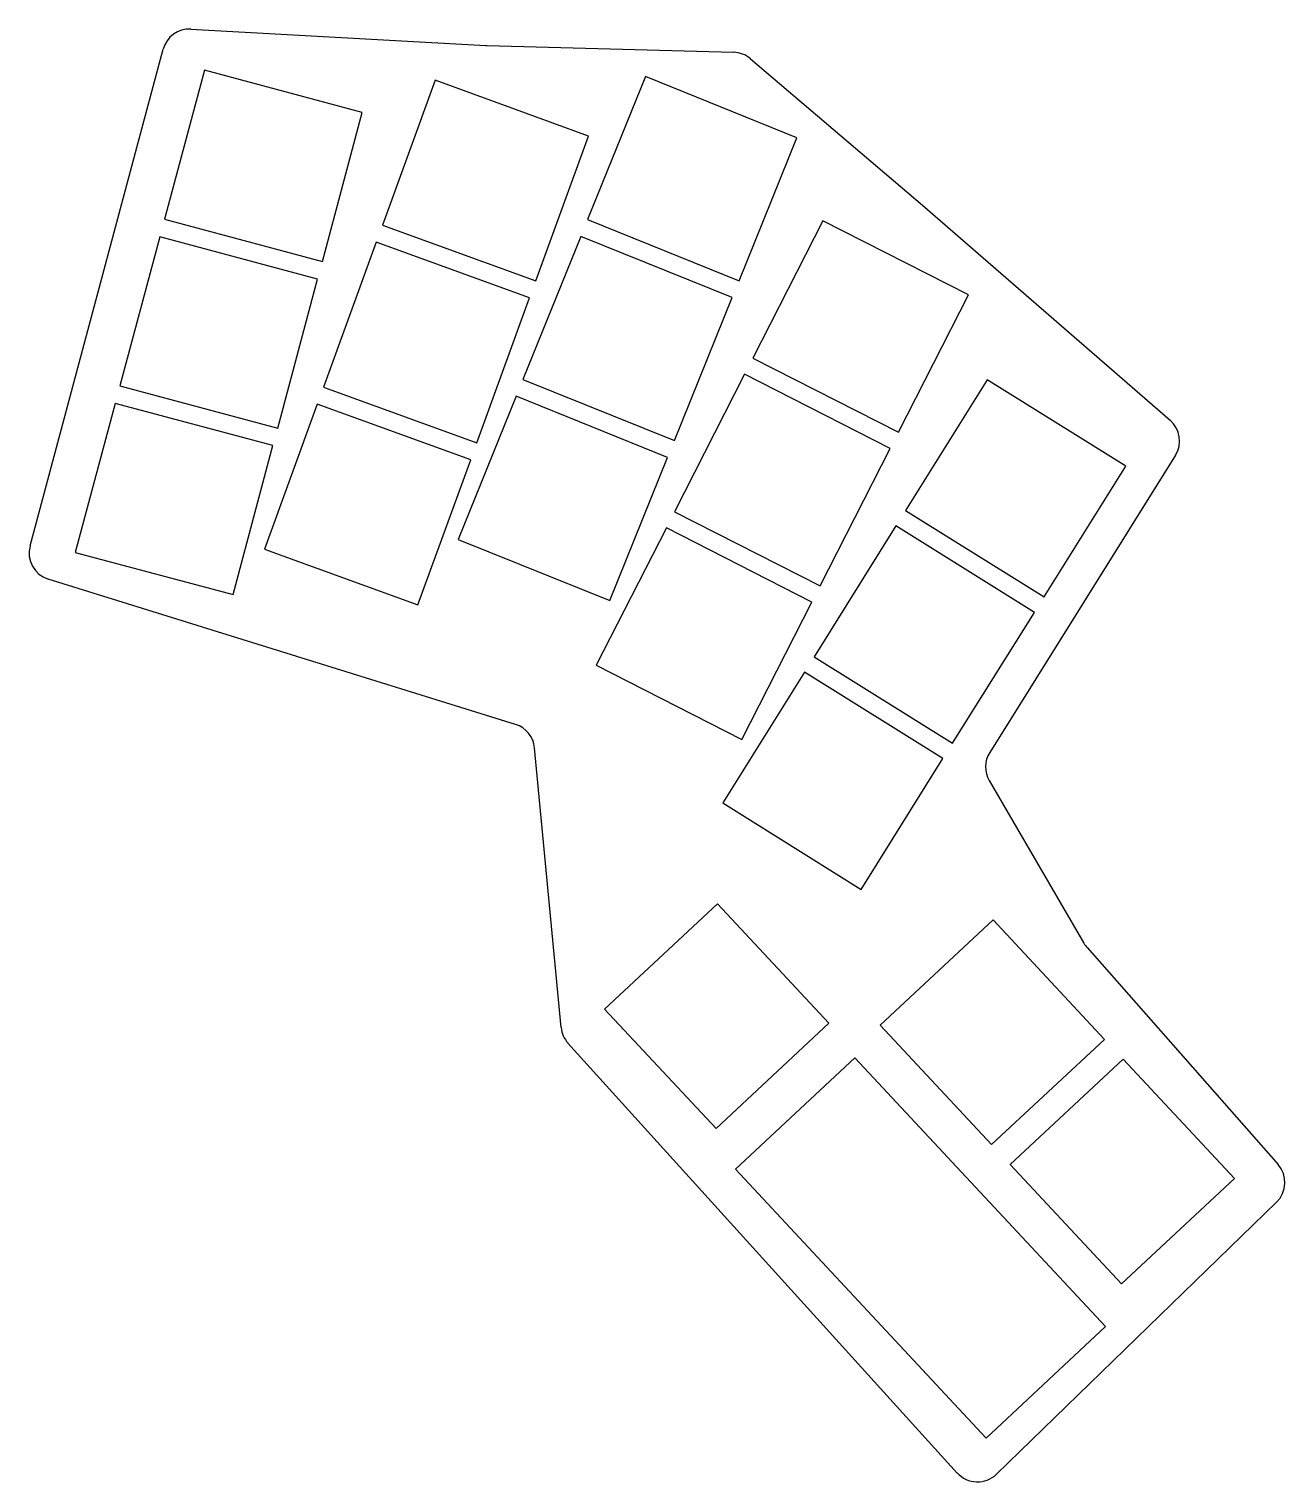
# Model space of a CAD drawing. Header units: millimetres. Extents: x -16 to 122, y -108 to 52.
import ezdxf

# ---------------------------------------------------------------- set-up
doc = ezdxf.new("R2010")
doc.units = ezdxf.units.MM

msp = doc.modelspace()

# ---------------------------------------------------------------- linework, layer by layer
at = {"linetype": 'CONTINUOUS'}
for p, q in [((1.85, 51.78), (34.35, 49.96)), ((34.44, 49.96), (61.64, 49.23)), ((-15.88, -5.18), (-1.21, 49.56)), ((63.5, 48.52), (82.44, 32.39)), ((3.34, 47.24), (-1.06, 30.82)), ((20.73, 42.59), (3.34, 47.24)), ((51.92, 46.55), (45.55, 30.79)), ((68.6, 39.81), (51.92, 46.55)), ((28.76, 46.16), (22.94, 30.19)), ((45.67, 40), (28.76, 46.16)), ((16.33, 26.17), (20.73, 42.59)), ((39.86, 24.03), (45.67, 40)), ((62.24, 24.05), (68.6, 39.81)), ((82.46, 32.37), (109.75, 8.69)), ((-1.06, 30.82), (16.33, 26.17)), ((45.55, 30.79), (62.24, 24.05)), ((71.48, 30.67), (63.76, 15.53)), ((87.52, 22.5), (71.48, 30.67)), ((-1.58, 28.89), (-5.98, 12.47)), ((15.81, 24.23), (-1.58, 28.89)), ((22.94, 30.19), (39.86, 24.03)), ((44.8, 28.93), (38.43, 13.17)), ((61.49, 22.19), (44.8, 28.93)), ((22.26, 28.31), (16.44, 12.33)), ((39.17, 22.15), (22.26, 28.31)), ((11.41, 7.81), (15.81, 24.23)), ((79.8, 7.35), (87.52, 22.5)), ((33.36, 6.18), (39.17, 22.15)), ((55.12, 6.43), (61.49, 22.19)), ((63.76, 15.53), (79.8, 7.35)), ((38.43, 13.17), (55.12, 6.43)), ((62.85, 13.74), (55.14, -1.4)), ((78.89, 5.57), (62.85, 13.74)), ((89.58, 13.15), (80.58, -1.27)), ((104.85, 3.61), (89.58, 13.15)), ((-5.98, 12.47), (11.41, 7.81)), ((16.44, 12.33), (33.36, 6.18)), ((37.68, 11.32), (31.31, -4.45)), ((54.37, 4.57), (37.68, 11.32)), ((-6.49, 10.54), (-10.89, -5.88)), ((10.89, 5.88), (-6.49, 10.54)), ((15.76, 10.45), (9.95, -5.52)), ((32.68, 4.3), (15.76, 10.45)), ((6.49, -10.54), (10.89, 5.88)), ((71.17, -9.58), (78.89, 5.57)), ((110.33, 4.83), (89.86, -27.93)), ((26.86, -11.68), (32.68, 4.3)), ((48, -11.19), (54.37, 4.57)), ((95.84, -10.8), (104.85, 3.61)), ((55.14, -1.4), (71.17, -9.58)), ((80.58, -1.27), (95.84, -10.8)), ((54.23, -3.19), (46.51, -18.33)), ((70.27, -11.36), (54.23, -3.19)), ((79.52, -2.96), (70.51, -17.38)), ((94.78, -12.5), (79.52, -2.96)), ((31.31, -4.45), (48, -11.19)), ((-10.89, -5.88), (6.49, -10.54)), ((9.95, -5.52), (26.86, -11.68)), ((37.62, -24.84), (-13.88, -8.82)), ((62.55, -26.5), (70.27, -11.36)), ((85.77, -26.92), (94.78, -12.5)), ((70.51, -17.38), (85.77, -26.92)), ((46.51, -18.33), (62.55, -26.5)), ((69.45, -19.08), (60.44, -33.49)), ((84.71, -28.61), (69.45, -19.08)), ((42.63, -58.23), (39.71, -27.42)), ((75.7, -43.03), (84.71, -28.61)), ((89.81, -31.03), (100.24, -48.96)), ((60.44, -33.49), (75.7, -43.03)), ((59.86, -44.61), (47.43, -56.21)), ((72.14, -57.78), (59.86, -44.61)), ((90.22, -46.38), (77.79, -57.97)), ((102.5, -59.55), (90.22, -46.38)), ((100.58, -49.43), (121.64, -73.35)), ((47.43, -56.21), (59.71, -69.37)), ((59.71, -69.37), (72.14, -57.78)), ((77.79, -57.97), (90.07, -71.14)), ((86.28, -107.34), (43.39, -59.97)), ((90.07, -71.14), (102.5, -59.55)), ((75.01, -61.59), (61.85, -73.87)), ((102.63, -91.21), (75.01, -61.59)), ((104.55, -61.74), (92.11, -73.33)), ((116.82, -74.9), (104.55, -61.74)), ((92.11, -73.33), (104.39, -86.5)), ((61.85, -73.87), (89.47, -103.49)), ((104.39, -86.5), (116.82, -74.9)), ((121.47, -77.48), (90.6, -107.48)), ((89.47, -103.49), (102.63, -91.21))]:
    msp.add_line(p, q, dxfattribs=at)
for centre, start, end in [((1.68, 48.79), 86.7958, 165), ((34.52, 52.96), 266.7958, 268.4692), ((61.56, 46.23), 49.575, 88.4692), ((80.49, 30.1), 49.0467, 49.575), ((107.78, 6.42), 328, 49.0467), ((-12.98, -5.96), 165, 252.7204), ((36.73, -27.71), 5.4121, 72.7204), ((92.4, -29.52), 148, 210.1795), ((102.83, -47.45), 210.1795, 221.3634), ((45.62, -57.95), 185.4121, 222.1575), ((119.38, -75.33), 314.1691, 41.3634), ((88.51, -105.32), 222.1575, 314.1691)]:
    msp.add_arc(centre, 3, start, end, dxfattribs=at)

doc.saveas('drawing.dxf')
